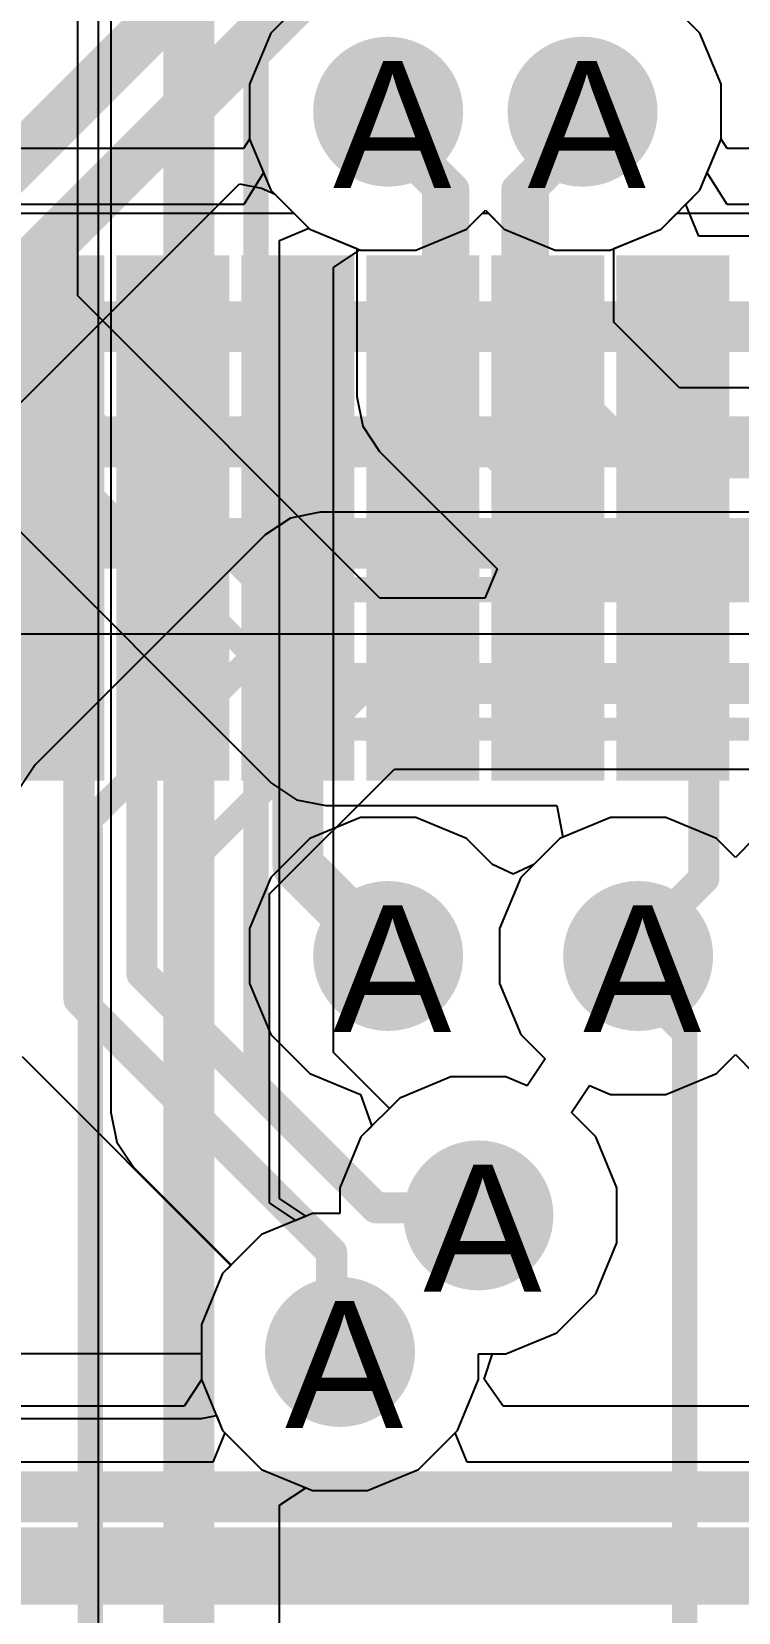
# Model space of a CAD drawing. Header units: inches. Extents: x 0 to 5271, y 0 to 5417.
# Drawn here: x 85.72 to 88.55, y 75.05 to 81.37 of the extents above; entities that cross this region are included whole.
import ezdxf

# ---------------------------------------------------------------- set-up
doc = ezdxf.new("R2010")
doc.units = ezdxf.units.IN
for name, color, linetype in [('Bottom Layer', 5, 'Continuous'), ('Drill Drawing', 1, 'Continuous'), ('L2_GND1', 16, 'Continuous'), ('L3_SIG1', 76, 'Continuous'), ('L4_PWR', 90, 'Continuous'), ('L5_GND2', 156, 'Continuous'), ('L6_SIG2', 130, 'Continuous'), ('L7_GND3', 216, 'Continuous'), ('Top Layer', 1, 'Continuous'), ('Top Paste', 8, 'Continuous'), ('Top Solder', 216, 'Continuous'), ('Via Holes', 16, 'Continuous')]:
    doc.layers.add(name, color=color, linetype=linetype)
doc.styles.add('Arial', font='', dxfattribs={"height": 0.2})
doc.styles.get('Arial').set_extended_font_data('Arial')

# ---------------------------------------------------------------- blocks, each defined once
blk = doc.blocks.new('AS0B826_S78B_7H_23')
at = {"layer": 'Top Layer'}
for points in [[(11.575, 26.381), (11.925, 26.381), (11.925, 24.381), (11.575, 24.381)], [(12.0751, 26.381), (12.4251, 26.381), (12.4251, 24.381), (12.0751, 24.381)], [(12.575, 26.381), (12.925, 26.381), (12.925, 24.381), (12.575, 24.381)], [(13.0751, 26.381), (13.4251, 26.381), (13.4251, 24.381), (13.0751, 24.381)], [(13.575, 26.381), (13.925, 26.381), (13.925, 24.381), (13.575, 24.381)], [(14.0751, 26.381), (14.4251, 26.381), (14.4251, 24.381), (14.0751, 24.381)]]:
    blk.add_hatch(color=1, dxfattribs=at).paths.add_polyline_path(points)
at = {"layer": 'Top Paste'}
for points in [[(11.575, 26.381), (11.925, 26.381), (11.925, 24.381), (11.575, 24.381)], [(12.0751, 26.381), (12.4251, 26.381), (12.4251, 24.381), (12.0751, 24.381)], [(12.575, 26.381), (12.925, 26.381), (12.925, 24.381), (12.575, 24.381)], [(13.0751, 26.381), (13.4251, 26.381), (13.4251, 24.381), (13.0751, 24.381)], [(13.575, 26.381), (13.925, 26.381), (13.925, 24.381), (13.575, 24.381)], [(14.0751, 26.381), (14.4251, 26.381), (14.4251, 24.381), (14.0751, 24.381)]]:
    blk.add_hatch(color=8, dxfattribs=at).paths.add_polyline_path(points)
at = {"layer": 'Top Solder'}
for points in [[(11.5242, 26.4318), (11.9758, 26.4318), (11.9758, 24.3302), (11.5242, 24.3302)], [(12.0243, 26.4318), (12.4759, 26.4318), (12.4759, 24.3302), (12.0243, 24.3302)], [(12.5242, 26.4318), (12.9758, 26.4318), (12.9758, 24.3302), (12.5242, 24.3302)], [(13.0243, 26.4318), (13.4759, 26.4318), (13.4759, 24.3302), (13.0243, 24.3302)], [(13.5242, 26.4318), (13.9758, 26.4318), (13.9758, 24.3302), (13.5242, 24.3302)], [(14.0243, 26.4318), (14.4759, 26.4318), (14.4759, 24.3302), (14.0243, 24.3302)]]:
    blk.add_hatch(color=216, dxfattribs=at).paths.add_polyline_path(points)

msp = doc.modelspace()

# ---------------------------------------------------------------- hatches: boundary and pattern name
at = {"layer": 'Bottom Layer'}
h = msp.add_hatch(color=5, dxfattribs=at)
edge = h.paths.add_edge_path()
edge.add_arc((87.1455, 81.0514), 0.3, 0, 360)
h = msp.add_hatch(color=5, dxfattribs=at)
edge = h.paths.add_edge_path()
edge.add_arc((87.9233, 81.0514), 0.3, 0, 360)
h = msp.add_hatch(color=5, dxfattribs=at)
edge = h.paths.add_edge_path()
edge.add_arc((87.1455, 77.6732), 0.3, 0, 360)
h = msp.add_hatch(color=5, dxfattribs=at)
edge = h.paths.add_edge_path()
edge.add_arc((88.1456, 77.6732), 0.3, 0, 360)
h = msp.add_hatch(color=5, dxfattribs=at)
edge = h.paths.add_edge_path()
edge.add_arc((87.5065, 76.6353), 0.3, 0, 360)
h = msp.add_hatch(color=5, dxfattribs=at)
edge = h.paths.add_edge_path()
edge.add_arc((86.953, 76.0888), 0.3, 0, 360)
at = {"layer": 'L2_GND1'}
h = msp.add_hatch(color=16, dxfattribs=at)
edge = h.paths.add_edge_path()
edge.add_arc((87.1455, 81.0514), 0.3, 0, 360)
h = msp.add_hatch(color=16, dxfattribs=at)
edge = h.paths.add_edge_path()
edge.add_arc((87.9233, 81.0514), 0.3, 0, 360)
h = msp.add_hatch(color=16, dxfattribs=at)
edge = h.paths.add_edge_path()
edge.add_arc((87.1455, 77.6732), 0.3, 0, 360)
h = msp.add_hatch(color=16, dxfattribs=at)
edge = h.paths.add_edge_path()
edge.add_arc((88.1456, 77.6732), 0.3, 0, 360)
h = msp.add_hatch(color=16, dxfattribs=at)
edge = h.paths.add_edge_path()
edge.add_arc((87.5065, 76.6353), 0.3, 0, 360)
h = msp.add_hatch(color=16, dxfattribs=at)
edge = h.paths.add_edge_path()
edge.add_arc((86.953, 76.0888), 0.3, 0, 360)
at = {"layer": 'L3_SIG1'}
h = msp.add_hatch(color=76, dxfattribs=at)
edge = h.paths.add_edge_path()
edge.add_arc((87.1455, 81.0514), 0.3, 0, 360)
h = msp.add_hatch(color=76, dxfattribs=at)
edge = h.paths.add_edge_path()
edge.add_arc((87.9233, 81.0514), 0.3, 0, 360)
h = msp.add_hatch(color=76, dxfattribs=at)
edge = h.paths.add_edge_path()
edge.add_arc((87.1455, 77.6732), 0.3, 0, 360)
h = msp.add_hatch(color=76, dxfattribs=at)
edge = h.paths.add_edge_path()
edge.add_arc((88.1456, 77.6732), 0.3, 0, 360)
h = msp.add_hatch(color=76, dxfattribs=at)
edge = h.paths.add_edge_path()
edge.add_arc((87.5065, 76.6353), 0.3, 0, 360)
h = msp.add_hatch(color=76, dxfattribs=at)
edge = h.paths.add_edge_path()
edge.add_arc((86.953, 76.0888), 0.3, 0, 360)
at = {"layer": 'L4_PWR'}
h = msp.add_hatch(color=90, dxfattribs=at)
edge = h.paths.add_edge_path()
edge.add_arc((87.1455, 81.0514), 0.3, 0, 360)
h = msp.add_hatch(color=90, dxfattribs=at)
edge = h.paths.add_edge_path()
edge.add_arc((87.9233, 81.0514), 0.3, 0, 360)
h = msp.add_hatch(color=90, dxfattribs=at)
edge = h.paths.add_edge_path()
edge.add_arc((87.1455, 77.6732), 0.3, 0, 360)
h = msp.add_hatch(color=90, dxfattribs=at)
edge = h.paths.add_edge_path()
edge.add_arc((88.1456, 77.6732), 0.3, 0, 360)
h = msp.add_hatch(color=90, dxfattribs=at)
edge = h.paths.add_edge_path()
edge.add_arc((87.5065, 76.6353), 0.3, 0, 360)
h = msp.add_hatch(color=90, dxfattribs=at)
edge = h.paths.add_edge_path()
edge.add_arc((86.953, 76.0888), 0.3, 0, 360)
at = {"layer": 'L5_GND2'}
h = msp.add_hatch(color=156, dxfattribs=at)
edge = h.paths.add_edge_path()
edge.add_arc((87.1455, 81.0514), 0.3, 0, 360)
h = msp.add_hatch(color=156, dxfattribs=at)
edge = h.paths.add_edge_path()
edge.add_arc((87.9233, 81.0514), 0.3, 0, 360)
h = msp.add_hatch(color=156, dxfattribs=at)
edge = h.paths.add_edge_path()
edge.add_arc((87.1455, 77.6732), 0.3, 0, 360)
h = msp.add_hatch(color=156, dxfattribs=at)
edge = h.paths.add_edge_path()
edge.add_arc((88.1456, 77.6732), 0.3, 0, 360)
h = msp.add_hatch(color=156, dxfattribs=at)
edge = h.paths.add_edge_path()
edge.add_arc((87.5065, 76.6353), 0.3, 0, 360)
h = msp.add_hatch(color=156, dxfattribs=at)
edge = h.paths.add_edge_path()
edge.add_arc((86.953, 76.0888), 0.3, 0, 360)
at = {"layer": 'L6_SIG2'}
h = msp.add_hatch(color=130, dxfattribs=at)
edge = h.paths.add_edge_path()
edge.add_arc((87.1455, 81.0514), 0.3, 0, 360)
h = msp.add_hatch(color=130, dxfattribs=at)
edge = h.paths.add_edge_path()
edge.add_arc((87.9233, 81.0514), 0.3, 0, 360)
h = msp.add_hatch(color=130, dxfattribs=at)
edge = h.paths.add_edge_path()
edge.add_arc((87.1455, 77.6732), 0.3, 0, 360)
h = msp.add_hatch(color=130, dxfattribs=at)
edge = h.paths.add_edge_path()
edge.add_arc((88.1456, 77.6732), 0.3, 0, 360)
h = msp.add_hatch(color=130, dxfattribs=at)
edge = h.paths.add_edge_path()
edge.add_arc((87.5065, 76.6353), 0.3, 0, 360)
h = msp.add_hatch(color=130, dxfattribs=at)
edge = h.paths.add_edge_path()
edge.add_arc((86.953, 76.0888), 0.3, 0, 360)
at = {"layer": 'L7_GND3'}
h = msp.add_hatch(color=216, dxfattribs=at)
edge = h.paths.add_edge_path()
edge.add_arc((87.1455, 81.0514), 0.3, 0, 360)
h = msp.add_hatch(color=216, dxfattribs=at)
edge = h.paths.add_edge_path()
edge.add_arc((87.9233, 81.0514), 0.3, 0, 360)
h = msp.add_hatch(color=216, dxfattribs=at)
edge = h.paths.add_edge_path()
edge.add_arc((87.1455, 77.6732), 0.3, 0, 360)
h = msp.add_hatch(color=216, dxfattribs=at)
edge = h.paths.add_edge_path()
edge.add_arc((88.1456, 77.6732), 0.3, 0, 360)
h = msp.add_hatch(color=216, dxfattribs=at)
edge = h.paths.add_edge_path()
edge.add_arc((87.5065, 76.6353), 0.3, 0, 360)
h = msp.add_hatch(color=216, dxfattribs=at)
edge = h.paths.add_edge_path()
edge.add_arc((86.953, 76.0888), 0.3, 0, 360)
at = {"layer": 'Top Layer'}
h = msp.add_hatch(color=1, dxfattribs=at)
edge = h.paths.add_edge_path()
edge.add_arc((87.1455, 81.0514), 0.3, 0, 360)
h = msp.add_hatch(color=1, dxfattribs=at)
edge = h.paths.add_edge_path()
edge.add_arc((87.9233, 81.0514), 0.3, 0, 360)
h = msp.add_hatch(color=1, dxfattribs=at)
edge = h.paths.add_edge_path()
edge.add_arc((87.1455, 77.6732), 0.3, 0, 360)
h = msp.add_hatch(color=1, dxfattribs=at)
edge = h.paths.add_edge_path()
edge.add_arc((88.1456, 77.6732), 0.3, 0, 360)
h = msp.add_hatch(color=1, dxfattribs=at)
edge = h.paths.add_edge_path()
edge.add_arc((87.5065, 76.6353), 0.3, 0, 360)
h = msp.add_hatch(color=1, dxfattribs=at)
edge = h.paths.add_edge_path()
edge.add_arc((86.953, 76.0888), 0.3, 0, 360)
at = {"layer": 'Via Holes'}
h = msp.add_hatch(color=7, dxfattribs=at)
edge = h.paths.add_edge_path()
edge.add_arc((87.1455, 81.0514), 0.15, 0, 360)
h = msp.add_hatch(color=7, dxfattribs=at)
edge = h.paths.add_edge_path()
edge.add_arc((87.9233, 81.0514), 0.15, 0, 360)
h = msp.add_hatch(color=7, dxfattribs=at)
edge = h.paths.add_edge_path()
edge.add_arc((87.1455, 77.6732), 0.15, 0, 360)
h = msp.add_hatch(color=7, dxfattribs=at)
edge = h.paths.add_edge_path()
edge.add_arc((88.1456, 77.6732), 0.15, 0, 360)
h = msp.add_hatch(color=7, dxfattribs=at)
edge = h.paths.add_edge_path()
edge.add_arc((87.5065, 76.6353), 0.15, 0, 360)
h = msp.add_hatch(color=7, dxfattribs=at)
edge = h.paths.add_edge_path()
edge.add_arc((86.953, 76.0888), 0.15, 0, 360)

# ---------------------------------------------------------------- linework, layer by layer
at = {"layer": 'Bottom Layer'}
for p, q in [((88.3929, 81.3652), (88.2828, 81.4754)), ((88.4773, 81.1616), (88.3929, 81.3652)), ((88.4773, 80.9412), (88.4773, 81.1616)), ((88.3929, 80.7376), (88.4773, 80.9412)), ((82.8884, 77.101), (86.5508, 80.7634)), ((86.5508, 80.7634), (86.6388, 80.7459)), ((86.6388, 80.7459), (86.6902, 80.7232)), ((86.6902, 80.7232), (86.8317, 80.5817)), ((88.2371, 80.5817), (88.3929, 80.7376)), ((87.4593, 80.5817), (87.5344, 80.6568)), ((87.5344, 80.6568), (87.6095, 80.5817)), ((86.8317, 80.5817), (87.0353, 80.4974)), ((87.2557, 80.4974), (87.4593, 80.5817)), ((87.6095, 80.5817), (87.8131, 80.4974)), ((88.0335, 80.4974), (88.2371, 80.5817)), ((87.0353, 80.4974), (87.2557, 80.4974)), ((87.8131, 80.4974), (88.0335, 80.4974)), ((88.0354, 78.2272), (87.8318, 78.1429)), ((88.2558, 78.2272), (88.0354, 78.2272)), ((88.4594, 78.1429), (88.2558, 78.2272)), ((87.8318, 78.1429), (87.676, 77.987)), ((88.5345, 78.0678), (88.4594, 78.1429)), ((88.6096, 78.1429), (88.5345, 78.0678)), ((87.676, 77.987), (87.5916, 77.7834)), ((87.5916, 77.7834), (87.5916, 77.563)), ((87.5916, 77.563), (87.676, 77.3594)), ((87.676, 77.3594), (87.7736, 77.2617)), ((87.7736, 77.2617), (87.7017, 77.1541)), ((88.4594, 77.2035), (88.5345, 77.2786)), ((88.5345, 77.2786), (88.6096, 77.2035)), ((87.3963, 77.1893), (87.1927, 77.1049)), ((87.6167, 77.1893), (87.3963, 77.1893)), ((87.7017, 77.1541), (87.6167, 77.1893)), ((88.2558, 77.1192), (88.4594, 77.2035)), ((87.1927, 77.1049), (87.0368, 76.9491)), ((87.8785, 77.0467), (87.9504, 77.1544)), ((87.9504, 77.1544), (88.0354, 77.1192)), ((88.0354, 77.1192), (88.2558, 77.1192)), ((87.9762, 76.9491), (87.8785, 77.0467)), ((87.0368, 76.9491), (86.9525, 76.7455)), ((88.0605, 76.7455), (87.9762, 76.9491)), ((86.9525, 76.7455), (86.9525, 76.6428)), ((88.0605, 76.5251), (88.0605, 76.7455)), ((86.8428, 76.6428), (86.6392, 76.5585)), ((86.9525, 76.6428), (86.8428, 76.6428)), ((86.6392, 76.5585), (86.4834, 76.4026)), ((87.9762, 76.3214), (88.0605, 76.5251)), ((86.4834, 76.4026), (86.399, 76.199)), ((87.8203, 76.1656), (87.9762, 76.3214)), ((86.399, 76.199), (86.399, 75.9786)), ((87.6167, 76.0813), (87.8203, 76.1656)), ((87.5302, 75.9795), (87.5626, 76.0813)), ((87.5626, 76.0813), (87.6167, 76.0813)), ((86.3994, 75.9776), (86.3289, 75.872)), ((86.399, 75.9786), (86.3994, 75.9776)), ((87.6062, 75.872), (87.5302, 75.9795)), ((86.3289, 75.872), (83.7164, 75.872)), ((91.6223, 75.872), (87.6062, 75.872))]:
    msp.add_line(p, q, dxfattribs=at)
for points in [[(81.2344, 76.4267, 0.2032, 0.2032, 0), (91.7931, 86.9854, 0.2032, 0.2032, 0)], [(81.3712, 76.0965, 0.2032, 0.2032, 0), (91.6807, 86.406, 0.2032, 0.2032, 0)], [(61.4511, 75.5094, 0.2032, 0.2032, 0), (98.1547, 75.5094, 0.2032, 0.2032, 0)], [(65.6288, 75.1792, 0.2032, 0.2032, 0), (98.8266, 75.1792, 0.2032, 0.2032, 0)]]:
    msp.add_lwpolyline(points, format="xyseb", dxfattribs=at)
at = {"layer": 'L2_GND1'}
for p, q in [((86.8317, 81.5211), (86.6758, 81.3652)), ((88.3929, 81.3652), (88.3263, 81.4319)), ((86.6758, 81.3652), (86.5915, 81.1616)), ((88.4773, 81.1616), (88.3929, 81.3652)), ((86.5915, 81.1616), (86.5915, 80.9412)), ((88.4773, 80.9412), (88.4773, 81.1616)), ((86.5915, 80.9412), (86.6758, 80.7376)), ((88.3929, 80.7376), (88.4773, 80.9412)), ((86.6758, 80.7376), (86.8317, 80.5817)), ((88.2371, 80.5817), (88.3929, 80.7376)), ((87.4593, 80.5817), (87.5344, 80.6568)), ((87.5344, 80.6568), (87.6095, 80.5817)), ((86.8317, 80.5817), (87.0353, 80.4974)), ((87.2557, 80.4974), (87.4593, 80.5817)), ((87.6095, 80.5817), (87.8131, 80.4974)), ((88.0335, 80.4974), (88.2371, 80.5817)), ((87.0353, 80.4974), (87.2557, 80.4974)), ((87.8131, 80.4974), (88.0335, 80.4974)), ((86.8733, 79.4492), (86.7544, 79.4256)), ((90.2873, 79.4492), (86.8733, 79.4492)), ((86.7544, 79.4256), (86.6536, 79.3582)), ((86.6536, 79.3582), (85.7339, 78.4385)), ((85.7339, 78.4385), (85.6665, 78.3377)), ((86.6708, 77.9217), (87.1704, 78.4213)), ((87.1704, 78.4213), (90.5844, 78.4213)), ((88.0354, 78.2272), (87.8318, 78.1429)), ((88.2558, 78.2272), (88.0354, 78.2272)), ((88.4594, 78.1429), (88.2558, 78.2272)), ((87.8318, 78.1429), (87.676, 77.987)), ((88.5345, 78.0678), (88.4594, 78.1429)), ((88.6096, 78.1429), (88.5345, 78.0678)), ((87.676, 77.987), (87.5916, 77.7834)), ((86.6708, 76.6858), (86.6708, 77.9217)), ((87.5916, 77.7834), (87.5916, 77.563)), ((87.5916, 77.563), (87.676, 77.3594)), ((87.676, 77.3594), (87.7736, 77.2617)), ((87.7736, 77.2617), (87.7017, 77.1541)), ((87.3963, 77.1893), (87.1927, 77.1049)), ((87.6167, 77.1893), (87.3963, 77.1893)), ((87.7017, 77.1541), (87.6167, 77.1893)), ((87.1927, 77.1049), (87.0368, 76.9491)), ((87.0368, 76.9491), (86.9525, 76.7455)), ((86.9525, 76.7455), (86.9525, 76.6428)), ((86.7764, 76.6153), (86.6708, 76.6858)), ((86.8428, 76.6428), (86.7764, 76.6153)), ((86.9525, 76.6428), (86.8428, 76.6428))]:
    msp.add_line(p, q, dxfattribs=at)
for points in [[(85.9536, 78.2187, 0.1016, 0.1016, 0), (86.8733, 79.1384, 0.1016, 0.1016, 0)], [(86.8733, 79.1384, 0.1016, 0.1016, 0), (90.416, 79.1384, 0.1016, 0.1016, 0)], [(86.36, 78.0504, 0.1016, 0.1016, 0), (87.0416, 78.732, 0.1016, 0.1016, 0)], [(87.0416, 78.732, 0.1016, 0.1016, 0), (90.5844, 78.732, 0.1016, 0.1016, 0)], [(85.9536, 76.0888, 0.1016, 0.1016, 0), (85.9536, 78.1812, 0.1016, 0.1016, 0)], [(86.36, 74.3507, 0.1016, 0.1016, 0), (86.36, 78.0504, 0.1016, 0.1016, 0)], [(88.1456, 77.5502, 0.1016, 0.1016, 0), (88.1456, 77.6732, 0.1016, 0.1016, 0)], [(88.1456, 77.5502, 0.1016, 0.1016, 0), (88.3313, 77.3645, 0.1016, 0.1016, 0)], [(88.3313, 72.6125, 0.1016, 0.1016, 0), (88.3313, 77.3645, 0.1016, 0.1016, 0)], [(85.9536, 72.6125, 0.1016, 0.1016, 0), (85.9536, 76.0888, 0.1016, 0.1016, 0)]]:
    msp.add_lwpolyline(points, format="xyseb", dxfattribs=at)
for points in [[(86.8479, 79.1384, 0.0508, 0.0508, 1), (86.8987, 79.1384, 0.0508, 0.0508, 1)], [(86.8479, 79.1384, 0.0508, 0.0508, 1), (86.8987, 79.1384, 0.0508, 0.0508, 1)], [(87.0162, 78.732, 0.0508, 0.0508, 1), (87.067, 78.732, 0.0508, 0.0508, 1)], [(87.0162, 78.732, 0.0508, 0.0508, 1), (87.067, 78.732, 0.0508, 0.0508, 1)], [(85.9282, 78.2187, 0.0508, 0.0508, 1), (85.979, 78.2187, 0.0508, 0.0508, 1)], [(85.9282, 78.1812, 0.0508, 0.0508, 1), (85.979, 78.1812, 0.0508, 0.0508, 1)], [(86.3346, 78.0504, 0.0508, 0.0508, 1), (86.3854, 78.0504, 0.0508, 0.0508, 1)], [(86.3346, 78.0504, 0.0508, 0.0508, 1), (86.3854, 78.0504, 0.0508, 0.0508, 1)], [(88.1202, 77.6732, 0.0508, 0.0508, 1), (88.171, 77.6732, 0.0508, 0.0508, 1)], [(88.1202, 77.5502, 0.0508, 0.0508, 1), (88.171, 77.5502, 0.0508, 0.0508, 1)], [(88.1202, 77.5502, 0.0508, 0.0508, 1), (88.171, 77.5502, 0.0508, 0.0508, 1)], [(88.3059, 77.3645, 0.0508, 0.0508, 1), (88.3567, 77.3645, 0.0508, 0.0508, 1)], [(88.3059, 77.3645, 0.0508, 0.0508, 1), (88.3567, 77.3645, 0.0508, 0.0508, 1)], [(85.9282, 76.0888, 0.0508, 0.0508, 1), (85.979, 76.0888, 0.0508, 0.0508, 1)], [(85.9282, 76.0888, 0.0508, 0.0508, 1), (85.979, 76.0888, 0.0508, 0.0508, 1)]]:
    msp.add_lwpolyline(points, format="xyseb", close=True, dxfattribs=at)
at = {"layer": 'L3_SIG1'}
for p, q in [((85.9856, 86.5509), (85.9856, 73.2396)), ((88.3929, 81.3652), (88.3263, 81.4319)), ((88.4773, 81.1616), (88.3929, 81.3652)), ((88.4773, 80.9412), (88.4773, 81.1616)), ((88.3929, 80.7376), (88.4773, 80.9412)), ((88.2371, 80.5817), (88.3929, 80.7376)), ((87.4593, 80.5817), (87.5344, 80.6568)), ((87.5344, 80.6568), (87.6095, 80.5817)), ((86.7108, 80.5367), (86.8281, 80.5853)), ((86.8281, 80.5853), (86.8317, 80.5817)), ((86.8317, 80.5817), (87.0353, 80.4974)), ((87.2557, 80.4974), (87.4593, 80.5817)), ((87.6095, 80.5817), (87.8131, 80.4974)), ((88.0335, 80.4974), (88.2371, 80.5817)), ((86.7108, 76.7024), (86.7108, 80.5367)), ((87.0353, 80.4974), (87.2557, 80.4974)), ((87.8131, 80.4974), (88.0335, 80.4974)), ((88.0354, 78.2272), (87.8318, 78.1429)), ((88.2558, 78.2272), (88.0354, 78.2272)), ((88.4594, 78.1429), (88.2558, 78.2272)), ((87.8318, 78.1429), (87.676, 77.987)), ((88.5345, 78.0678), (88.4594, 78.1429)), ((88.6096, 78.1429), (88.5345, 78.0678)), ((87.676, 77.987), (87.5916, 77.7834)), ((87.5916, 77.7834), (87.5916, 77.563)), ((87.5916, 77.563), (87.676, 77.3594)), ((87.676, 77.3594), (87.7736, 77.2617)), ((87.7736, 77.2617), (87.7017, 77.1541)), ((88.4594, 77.2035), (88.5345, 77.2786)), ((88.5345, 77.2786), (88.6096, 77.2035)), ((87.3963, 77.1893), (87.1927, 77.1049)), ((87.6167, 77.1893), (87.3963, 77.1893)), ((87.7017, 77.1541), (87.6167, 77.1893)), ((88.2558, 77.1192), (88.4594, 77.2035)), ((87.1927, 77.1049), (87.0368, 76.9491)), ((87.8785, 77.0467), (87.9504, 77.1544)), ((87.9504, 77.1544), (88.0354, 77.1192)), ((88.0354, 77.1192), (88.2558, 77.1192)), ((87.9762, 76.9491), (87.8785, 77.0467)), ((87.0368, 76.9491), (86.9525, 76.7455)), ((88.0605, 76.7455), (87.9762, 76.9491)), ((86.9525, 76.7455), (86.9525, 76.6428)), ((88.0605, 76.5251), (88.0605, 76.7455)), ((86.8164, 76.6318), (86.7108, 76.7024)), ((86.8428, 76.6428), (86.8164, 76.6318)), ((86.9525, 76.6428), (86.8428, 76.6428)), ((87.9762, 76.3214), (88.0605, 76.5251)), ((87.8203, 76.1656), (87.9762, 76.3214)), ((87.6167, 76.0813), (87.8203, 76.1656)), ((87.507, 75.9786), (87.507, 76.0813)), ((87.507, 76.0813), (87.6167, 76.0813)), ((87.4227, 75.775), (87.507, 75.9786)), ((87.2668, 75.6191), (87.4227, 75.775)), ((87.0632, 75.5348), (87.2668, 75.6191)), ((86.7108, 75.4752), (86.8164, 75.5457)), ((86.8164, 75.5457), (86.8428, 75.5348)), ((86.8428, 75.5348), (87.0632, 75.5348)), ((86.7108, 73.0894), (86.7108, 75.4752))]:
    msp.add_line(p, q, dxfattribs=at)
msp.add_lwpolyline([(86.3482, 73.0894, 0.2032, 0.2032, 0), (86.3482, 91.5806, 0.2032, 0.2032, 0)], format="xyseb", dxfattribs=at)
at = {"layer": 'L4_PWR'}
for p, q in [((86.8317, 81.5211), (86.6758, 81.3652)), ((88.3929, 81.3652), (88.3263, 81.4319)), ((86.6758, 81.3652), (86.5915, 81.1616)), ((88.4773, 81.1616), (88.3929, 81.3652)), ((86.5915, 81.1616), (86.5915, 80.9412)), ((88.4773, 80.9412), (88.4773, 81.1616)), ((86.5666, 80.904), (85.0023, 80.904)), ((86.5915, 80.9412), (86.5666, 80.904)), ((88.5022, 80.904), (88.4773, 80.9412)), ((88.7335, 80.904), (88.5022, 80.904)), ((84.8005, 80.645), (86.7684, 80.645)), ((86.7684, 80.645), (86.8317, 80.5817)), ((87.4593, 80.5817), (87.5226, 80.645)), ((87.5226, 80.645), (87.5462, 80.645)), ((87.5462, 80.645), (87.6095, 80.5817)), ((88.2371, 80.5817), (88.3004, 80.645)), ((88.3004, 80.645), (88.7592, 80.645)), ((86.8317, 80.5817), (87.0353, 80.4974)), ((87.2557, 80.4974), (87.4593, 80.5817)), ((87.6095, 80.5817), (87.8131, 80.4974)), ((88.0335, 80.4974), (88.2371, 80.5817)), ((87.0353, 80.4974), (87.2557, 80.4974)), ((87.8131, 80.4974), (88.0335, 80.4974)), ((87.0353, 78.2272), (86.8317, 78.1429)), ((87.2557, 78.2272), (87.0353, 78.2272)), ((87.4593, 78.1429), (87.2557, 78.2272)), ((88.0354, 78.2272), (87.8318, 78.1429)), ((88.2558, 78.2272), (88.0354, 78.2272)), ((88.4594, 78.1429), (88.2558, 78.2272)), ((86.8317, 78.1429), (86.6758, 77.987)), ((87.5626, 78.0396), (87.4593, 78.1429)), ((87.8318, 78.1429), (87.7285, 78.0396)), ((88.5345, 78.0678), (88.4594, 78.1429)), ((88.6096, 78.1429), (88.5345, 78.0678)), ((87.6456, 78.0011), (87.5626, 78.0396)), ((87.7285, 78.0396), (87.6456, 78.0011)), ((86.6758, 77.987), (86.5915, 77.7834)), ((86.5915, 77.7834), (86.5915, 77.563)), ((86.5915, 77.563), (86.6758, 77.3594)), ((86.6758, 77.3594), (86.8317, 77.2035)), ((88.4594, 77.2035), (88.5345, 77.2786)), ((88.5345, 77.2786), (88.6096, 77.2035)), ((86.8317, 77.2035), (87.0353, 77.1192)), ((88.2558, 77.1192), (88.4594, 77.2035)), ((87.0353, 77.1192), (87.08, 76.9922)), ((87.8785, 77.0467), (87.9504, 77.1544)), ((87.9504, 77.1544), (88.0354, 77.1192)), ((88.0354, 77.1192), (88.2558, 77.1192)), ((87.9762, 76.9491), (87.8785, 77.0467)), ((87.08, 76.9922), (87.0368, 76.9491)), ((87.0368, 76.9491), (86.9525, 76.7455)), ((88.0605, 76.7455), (87.9762, 76.9491)), ((86.9525, 76.7455), (86.9525, 76.6428)), ((88.0605, 76.5251), (88.0605, 76.7455)), ((86.8428, 76.6428), (86.6392, 76.5585)), ((86.9525, 76.6428), (86.8428, 76.6428)), ((86.6392, 76.5585), (86.4834, 76.4026)), ((87.9762, 76.3214), (88.0605, 76.5251)), ((86.4834, 76.4026), (86.399, 76.199)), ((87.8203, 76.1656), (87.9762, 76.3214)), ((86.399, 76.199), (86.399, 76.0818)), ((87.6167, 76.0813), (87.8203, 76.1656)), ((86.399, 76.0818), (85.294, 76.0818)), ((87.507, 75.9786), (87.507, 76.0813)), ((87.507, 76.0813), (87.6167, 76.0813)), ((87.4227, 75.775), (87.507, 75.9786)), ((85.294, 75.8228), (86.399, 75.8228)), ((86.399, 75.8228), (86.4586, 75.8347)), ((86.4586, 75.8347), (86.4834, 75.775)), ((86.4834, 75.775), (86.6392, 75.6191)), ((87.2668, 75.6191), (87.4227, 75.775)), ((86.6392, 75.6191), (86.8428, 75.5348)), ((87.0632, 75.5348), (87.2668, 75.6191)), ((86.8428, 75.5348), (87.0632, 75.5348))]:
    msp.add_line(p, q, dxfattribs=at)
at = {"layer": 'L5_GND2'}
for p, q in [((86.0363, 82.0357), (86.0363, 77.0474)), ((88.3929, 81.3652), (88.3263, 81.4319)), ((88.4773, 81.1616), (88.3929, 81.3652)), ((88.4773, 80.9412), (88.4773, 81.1616)), ((88.3929, 80.7376), (88.4773, 80.9412)), ((88.2371, 80.5817), (88.3929, 80.7376)), ((87.4593, 80.5817), (87.5344, 80.6568)), ((87.5344, 80.6568), (87.6095, 80.5817)), ((87.2557, 80.4974), (87.4593, 80.5817)), ((87.6095, 80.5817), (87.8131, 80.4974)), ((88.0335, 80.4974), (88.2371, 80.5817)), ((86.9271, 80.4279), (87.0327, 80.4985)), ((87.0327, 80.4985), (87.0353, 80.4974)), ((87.0353, 80.4974), (87.2557, 80.4974)), ((87.8131, 80.4974), (88.0335, 80.4974)), ((86.9271, 77.2876), (86.9271, 80.4279)), ((88.0354, 78.2272), (87.8318, 78.1429)), ((88.2558, 78.2272), (88.0354, 78.2272)), ((88.4594, 78.1429), (88.2558, 78.2272)), ((87.8318, 78.1429), (87.676, 77.987)), ((88.5345, 78.0678), (88.4594, 78.1429)), ((88.6096, 78.1429), (88.5345, 78.0678)), ((87.676, 77.987), (87.5916, 77.7834)), ((87.5916, 77.7834), (87.5916, 77.563)), ((87.5916, 77.563), (87.676, 77.3594)), ((87.676, 77.3594), (87.7736, 77.2617)), ((87.1512, 77.0635), (86.9271, 77.2876)), ((87.7736, 77.2617), (87.7017, 77.1541)), ((88.4594, 77.2035), (88.5345, 77.2786)), ((88.5345, 77.2786), (88.6096, 77.2035)), ((87.3963, 77.1893), (87.1927, 77.1049)), ((87.6167, 77.1893), (87.3963, 77.1893)), ((87.7017, 77.1541), (87.6167, 77.1893)), ((88.2558, 77.1192), (88.4594, 77.2035)), ((87.1927, 77.1049), (87.1512, 77.0635)), ((87.8785, 77.0467), (87.9504, 77.1544)), ((87.9504, 77.1544), (88.0354, 77.1192)), ((88.0354, 77.1192), (88.2558, 77.1192)), ((86.0363, 77.0474), (86.0599, 76.9285)), ((87.9762, 76.9491), (87.8785, 77.0467)), ((86.0599, 76.9285), (86.1273, 76.8276)), ((88.0605, 76.7455), (87.9762, 76.9491)), ((86.1273, 76.8276), (86.5178, 76.4371)), ((88.0605, 76.5251), (88.0605, 76.7455)), ((87.9762, 76.3214), (88.0605, 76.5251)), ((86.5178, 76.4371), (86.4834, 76.4026)), ((86.4834, 76.4026), (86.399, 76.199)), ((87.8203, 76.1656), (87.9762, 76.3214)), ((86.399, 76.199), (86.399, 75.9786)), ((87.6167, 76.0813), (87.8203, 76.1656)), ((87.507, 75.9786), (87.507, 76.0813)), ((87.507, 76.0813), (87.6167, 76.0813)), ((86.399, 75.9786), (86.4834, 75.775)), ((87.4227, 75.775), (87.507, 75.9786)), ((86.4834, 75.775), (86.6392, 75.6191)), ((87.2668, 75.6191), (87.4227, 75.775)), ((86.6392, 75.6191), (86.8428, 75.5348)), ((87.0632, 75.5348), (87.2668, 75.6191)), ((86.8428, 75.5348), (87.0632, 75.5348))]:
    msp.add_line(p, q, dxfattribs=at)
for points in [[(86.347, 77.0474, 0.1016, 0.1016, 0), (86.347, 82.0357, 0.1016, 0.1016, 0)], [(86.6163, 77.1589, 0.1016, 0.1016, 0), (86.6163, 82.0357, 0.1016, 0.1016, 0)], [(86.6163, 77.1589, 0.1016, 0.1016, 0), (87.1101, 76.6651, 0.1016, 0.1016, 0)], [(86.347, 77.0474, 0.1016, 0.1016, 0), (86.9197, 76.4747, 0.1016, 0.1016, 0)], [(87.1101, 76.6651, 0.1016, 0.1016, 0), (87.4767, 76.6651, 0.1016, 0.1016, 0)], [(87.4767, 76.6651, 0.1016, 0.1016, 0), (87.5065, 76.6353, 0.1016, 0.1016, 0)], [(86.9197, 76.1221, 0.1016, 0.1016, 0), (86.9197, 76.4747, 0.1016, 0.1016, 0)], [(86.9197, 76.1221, 0.1016, 0.1016, 0), (86.953, 76.0888, 0.1016, 0.1016, 0)]]:
    msp.add_lwpolyline(points, format="xyseb", dxfattribs=at)
for points in [[(86.5909, 77.1589, 0.0508, 0.0508, 1), (86.6417, 77.1589, 0.0508, 0.0508, 1)], [(86.5909, 77.1589, 0.0508, 0.0508, 1), (86.6417, 77.1589, 0.0508, 0.0508, 1)], [(86.3216, 77.0474, 0.0508, 0.0508, 1), (86.3724, 77.0474, 0.0508, 0.0508, 1)], [(86.3216, 77.0474, 0.0508, 0.0508, 1), (86.3724, 77.0474, 0.0508, 0.0508, 1)], [(87.0847, 76.6651, 0.0508, 0.0508, 1), (87.1355, 76.6651, 0.0508, 0.0508, 1)], [(87.0847, 76.6651, 0.0508, 0.0508, 1), (87.1355, 76.6651, 0.0508, 0.0508, 1)], [(87.4513, 76.6651, 0.0508, 0.0508, 1), (87.5021, 76.6651, 0.0508, 0.0508, 1)], [(87.4513, 76.6651, 0.0508, 0.0508, 1), (87.5021, 76.6651, 0.0508, 0.0508, 1)], [(87.4811, 76.6353, 0.0508, 0.0508, 1), (87.5319, 76.6353, 0.0508, 0.0508, 1)], [(86.8943, 76.4747, 0.0508, 0.0508, 1), (86.9451, 76.4747, 0.0508, 0.0508, 1)], [(86.8943, 76.4747, 0.0508, 0.0508, 1), (86.9451, 76.4747, 0.0508, 0.0508, 1)], [(86.8943, 76.1221, 0.0508, 0.0508, 1), (86.9451, 76.1221, 0.0508, 0.0508, 1)], [(86.8943, 76.1221, 0.0508, 0.0508, 1), (86.9451, 76.1221, 0.0508, 0.0508, 1)], [(86.9276, 76.0888, 0.0508, 0.0508, 1), (86.9784, 76.0888, 0.0508, 0.0508, 1)]]:
    msp.add_lwpolyline(points, format="xyseb", close=True, dxfattribs=at)
at = {"layer": 'L6_SIG2'}
for p, q in [((88.3929, 81.3652), (88.2828, 81.4754)), ((88.4773, 81.1616), (88.3929, 81.3652)), ((88.4773, 80.9412), (88.4773, 81.1616)), ((88.3929, 80.7376), (88.4773, 80.9412)), ((88.3358, 80.6805), (88.3929, 80.7376)), ((88.3884, 80.5535), (88.3358, 80.6805)), ((90.1805, 80.5535), (88.3884, 80.5535)), ((77.1884, 78.9616), (112.1802, 78.9616)), ((88.0354, 78.2272), (87.8318, 78.1429)), ((88.2558, 78.2272), (88.0354, 78.2272)), ((88.4594, 78.1429), (88.2558, 78.2272)), ((87.8318, 78.1429), (87.676, 77.987)), ((88.5345, 78.0678), (88.4594, 78.1429)), ((88.6096, 78.1429), (88.5345, 78.0678)), ((87.676, 77.987), (87.5916, 77.7834)), ((87.5916, 77.7834), (87.5916, 77.563)), ((87.5916, 77.563), (87.676, 77.3594)), ((87.676, 77.3594), (87.7736, 77.2617)), ((87.7736, 77.2617), (87.7017, 77.1541)), ((88.4594, 77.2035), (88.5345, 77.2786)), ((88.5345, 77.2786), (88.6096, 77.2035)), ((87.3963, 77.1893), (87.1927, 77.1049)), ((87.6167, 77.1893), (87.3963, 77.1893)), ((87.7017, 77.1541), (87.6167, 77.1893)), ((88.2558, 77.1192), (88.4594, 77.2035)), ((87.1927, 77.1049), (87.0368, 76.9491)), ((87.8785, 77.0467), (87.9504, 77.1544)), ((87.9504, 77.1544), (88.0354, 77.1192)), ((88.0354, 77.1192), (88.2558, 77.1192)), ((87.9762, 76.9491), (87.8785, 77.0467)), ((87.0368, 76.9491), (86.9525, 76.7455)), ((88.0605, 76.7455), (87.9762, 76.9491)), ((86.9525, 76.7455), (86.9525, 76.6428)), ((88.0605, 76.5251), (88.0605, 76.7455)), ((86.8428, 76.6428), (86.6392, 76.5585)), ((86.9525, 76.6428), (86.8428, 76.6428)), ((86.6392, 76.5585), (86.4834, 76.4026)), ((87.9762, 76.3214), (88.0605, 76.5251)), ((86.4834, 76.4026), (86.399, 76.199)), ((87.8203, 76.1656), (87.9762, 76.3214)), ((86.399, 76.199), (86.399, 75.9786)), ((87.6167, 76.0813), (87.8203, 76.1656)), ((87.507, 75.9786), (87.507, 76.0813)), ((87.507, 76.0813), (87.6167, 76.0813)), ((86.399, 75.9786), (86.4834, 75.775)), ((87.4227, 75.775), (87.507, 75.9786)), ((86.4834, 75.775), (86.4928, 75.7655)), ((87.4132, 75.7655), (87.4227, 75.775)), ((86.4928, 75.7655), (86.4442, 75.6482)), ((87.4618, 75.6482), (87.4132, 75.7655)), ((86.4442, 75.6482), (82.8548, 75.6482)), ((91.7377, 75.6482), (87.4618, 75.6482))]:
    msp.add_line(p, q, dxfattribs=at)
for points in [[(76.242, 80.1909, 0.2032, 0.2032, 0), (110.0613, 80.1909, 0.2032, 0.2032, 0)], [(76.581, 79.7306, 0.2032, 0.2032, 0), (111.0075, 79.7306, 0.2032, 0.2032, 0)], [(77.0382, 79.3242, 0.2032, 0.2032, 0), (112.395, 79.3242, 0.2032, 0.2032, 0)], [(82.8548, 75.2856, 0.2032, 0.2032, 0), (94.0054, 75.2856, 0.2032, 0.2032, 0)]]:
    msp.add_lwpolyline(points, format="xyseb", dxfattribs=at)
at = {"layer": 'L7_GND3'}
for p, q in [((85.9037, 80.3144), (85.9037, 87.0562)), ((86.8317, 81.5211), (86.6758, 81.3652)), ((88.3929, 81.3652), (88.3263, 81.4319)), ((86.6758, 81.3652), (86.5915, 81.1616)), ((88.4773, 81.1616), (88.3929, 81.3652)), ((86.5915, 81.1616), (86.5915, 80.9412)), ((88.4773, 80.9412), (88.4773, 81.1616)), ((86.5915, 80.9412), (86.6758, 80.7376)), ((88.3929, 80.7376), (88.4773, 80.9412)), ((86.6758, 80.7376), (86.8317, 80.5817)), ((88.2371, 80.5817), (88.3929, 80.7376)), ((86.8317, 80.5817), (87.0204, 80.5036)), ((88.0484, 80.5036), (88.2371, 80.5817)), ((87.0204, 80.5036), (87.0204, 79.9119)), ((88.0484, 80.2089), (88.0484, 80.5036)), ((87.1128, 79.1053), (85.9037, 80.3144)), ((88.3109, 79.9464), (88.0484, 80.2089)), ((87.0204, 79.9119), (87.0441, 79.7929)), ((88.6758, 79.9464), (88.3109, 79.9464)), ((85.1633, 79.8811), (86.6795, 78.3649)), ((87.0441, 79.7929), (87.1114, 79.6921)), ((87.1114, 79.6921), (87.581, 79.2226)), ((87.581, 79.2226), (87.5324, 79.1053)), ((87.5324, 79.1053), (87.1128, 79.1053)), ((86.6795, 78.3649), (86.6795, 78.3649)), ((86.6795, 78.3649), (86.7787, 78.2986)), ((86.7787, 78.2986), (86.8957, 78.2753)), ((86.8957, 78.2753), (87.8198, 78.2753)), ((87.8198, 78.2753), (87.845, 78.1483)), ((87.8318, 78.1429), (87.676, 77.987)), ((87.845, 78.1483), (87.8318, 78.1429)), ((87.676, 77.987), (87.5916, 77.7834)), ((87.5916, 77.7834), (87.5916, 77.563)), ((87.5916, 77.563), (87.676, 77.3594)), ((87.676, 77.3594), (87.7736, 77.2617)), ((87.7736, 77.2617), (87.7017, 77.1541)), ((88.4594, 77.2035), (88.5345, 77.2786)), ((88.5345, 77.2786), (88.6096, 77.2035)), ((87.3963, 77.1893), (87.1927, 77.1049)), ((87.6167, 77.1893), (87.3963, 77.1893)), ((87.7017, 77.1541), (87.6167, 77.1893)), ((88.2558, 77.1192), (88.4594, 77.2035)), ((87.1927, 77.1049), (87.0368, 76.9491)), ((87.8785, 77.0467), (87.9504, 77.1544)), ((87.9504, 77.1544), (88.0354, 77.1192)), ((88.0354, 77.1192), (88.2558, 77.1192)), ((87.9762, 76.9491), (87.8785, 77.0467)), ((87.0368, 76.9491), (86.9525, 76.7455)), ((88.0605, 76.7455), (87.9762, 76.9491)), ((86.9525, 76.7455), (86.9525, 76.6428)), ((88.0605, 76.5251), (88.0605, 76.7455)), ((86.8428, 76.6428), (86.6392, 76.5585)), ((86.9525, 76.6428), (86.8428, 76.6428)), ((86.6392, 76.5585), (86.4834, 76.4026)), ((87.9762, 76.3214), (88.0605, 76.5251)), ((86.4834, 76.4026), (86.399, 76.199)), ((87.8203, 76.1656), (87.9762, 76.3214)), ((86.399, 76.199), (86.399, 75.9786)), ((87.6167, 76.0813), (87.8203, 76.1656)), ((87.507, 75.9786), (87.507, 76.0813)), ((87.507, 76.0813), (87.6167, 76.0813)), ((86.399, 75.9786), (86.4834, 75.775)), ((87.4227, 75.775), (87.507, 75.9786)), ((86.4834, 75.775), (86.6392, 75.6191)), ((87.2668, 75.6191), (87.4227, 75.775)), ((86.6392, 75.6191), (86.8428, 75.5348)), ((87.0632, 75.5348), (87.2668, 75.6191)), ((86.8428, 75.5348), (87.0632, 75.5348))]:
    msp.add_line(p, q, dxfattribs=at)
for points in [[(87.1455, 80.9284, 0.1016, 0.1016, 0), (87.1455, 81.0514, 0.1016, 0.1016, 0)], [(87.9233, 80.9284, 0.1016, 0.1016, 0), (87.9233, 81.0514, 0.1016, 0.1016, 0)], [(87.1455, 80.9284, 0.1016, 0.1016, 0), (87.3312, 80.7427, 0.1016, 0.1016, 0)], [(87.7376, 80.7427, 0.1016, 0.1016, 0), (87.9233, 80.9284, 0.1016, 0.1016, 0)], [(87.3312, 79.9119, 0.1016, 0.1016, 0), (87.3312, 80.7427, 0.1016, 0.1016, 0)], [(87.7376, 80.0802, 0.1016, 0.1016, 0), (87.7376, 80.7427, 0.1016, 0.1016, 0)], [(85.598, 80.1878, 0.0916, 0.0916, 0), (86.9862, 78.7996, 0.0916, 0.0916, 0)], [(85.3794, 80.0973, 0.0916, 0.0916, 0), (86.8957, 78.581, 0.0916, 0.0916, 0)], [(87.7376, 80.0802, 0.1016, 0.1016, 0), (88.1822, 79.6356, 0.1016, 0.1016, 0)], [(87.3312, 79.9119, 0.1016, 0.1016, 0), (88.0139, 79.2292, 0.1016, 0.1016, 0)], [(88.1822, 79.6356, 0.1016, 0.1016, 0), (88.3645, 79.6356, 0.1016, 0.1016, 0)], [(88.3645, 79.6356, 0.1016, 0.1016, 0), (88.795, 79.6356, 0.1016, 0.1016, 0)], [(88.0139, 79.2292, 0.1016, 0.1016, 0), (120.0587, 79.2292, 0.1016, 0.1016, 0)], [(86.9862, 78.7996, 0.0916, 0.0916, 0), (112.3011, 78.7996, 0.0916, 0.0916, 0)], [(86.8957, 78.581, 0.0916, 0.0916, 0), (112.2106, 78.581, 0.0916, 0.0916, 0)]]:
    msp.add_lwpolyline(points, format="xyseb", dxfattribs=at)
for points in [[(87.1201, 81.0514, 0.0508, 0.0508, 1), (87.1709, 81.0514, 0.0508, 0.0508, 1)], [(87.8979, 81.0514, 0.0508, 0.0508, 1), (87.9487, 81.0514, 0.0508, 0.0508, 1)], [(87.1201, 80.9284, 0.0508, 0.0508, 1), (87.1709, 80.9284, 0.0508, 0.0508, 1)], [(87.1201, 80.9284, 0.0508, 0.0508, 1), (87.1709, 80.9284, 0.0508, 0.0508, 1)], [(87.8979, 80.9284, 0.0508, 0.0508, 1), (87.9487, 80.9284, 0.0508, 0.0508, 1)], [(87.8979, 80.9284, 0.0508, 0.0508, 1), (87.9487, 80.9284, 0.0508, 0.0508, 1)], [(87.3058, 80.7427, 0.0508, 0.0508, 1), (87.3566, 80.7427, 0.0508, 0.0508, 1)], [(87.3058, 80.7427, 0.0508, 0.0508, 1), (87.3566, 80.7427, 0.0508, 0.0508, 1)], [(87.7122, 80.7427, 0.0508, 0.0508, 1), (87.763, 80.7427, 0.0508, 0.0508, 1)], [(87.7122, 80.7427, 0.0508, 0.0508, 1), (87.763, 80.7427, 0.0508, 0.0508, 1)], [(87.7122, 80.0802, 0.0508, 0.0508, 1), (87.763, 80.0802, 0.0508, 0.0508, 1)], [(87.7122, 80.0802, 0.0508, 0.0508, 1), (87.763, 80.0802, 0.0508, 0.0508, 1)], [(87.3058, 79.9119, 0.0508, 0.0508, 1), (87.3566, 79.9119, 0.0508, 0.0508, 1)], [(87.3058, 79.9119, 0.0508, 0.0508, 1), (87.3566, 79.9119, 0.0508, 0.0508, 1)], [(88.1568, 79.6356, 0.0508, 0.0508, 1), (88.2076, 79.6356, 0.0508, 0.0508, 1)], [(88.1568, 79.6356, 0.0508, 0.0508, 1), (88.2076, 79.6356, 0.0508, 0.0508, 1)], [(88.3391, 79.6356, 0.0508, 0.0508, 1), (88.3899, 79.6356, 0.0508, 0.0508, 1)], [(88.3391, 79.6356, 0.0508, 0.0508, 1), (88.3899, 79.6356, 0.0508, 0.0508, 1)], [(87.9885, 79.2292, 0.0508, 0.0508, 1), (88.0393, 79.2292, 0.0508, 0.0508, 1)], [(87.9885, 79.2292, 0.0508, 0.0508, 1), (88.0393, 79.2292, 0.0508, 0.0508, 1)], [(86.9633, 78.7996, 0.0458, 0.0458, 1), (87.0091, 78.7996, 0.0458, 0.0458, 1)], [(86.9633, 78.7996, 0.0458, 0.0458, 1), (87.0091, 78.7996, 0.0458, 0.0458, 1)], [(86.8728, 78.581, 0.0458, 0.0458, 1), (86.9186, 78.581, 0.0458, 0.0458, 1)], [(86.8728, 78.581, 0.0458, 0.0458, 1), (86.9186, 78.581, 0.0458, 0.0458, 1)]]:
    msp.add_lwpolyline(points, format="xyseb", close=True, dxfattribs=at)
at = {"layer": 'Top Layer'}
for p, q in [((86.8317, 81.5211), (86.6758, 81.3652)), ((88.3929, 81.3652), (88.3263, 81.4319)), ((86.6758, 81.3652), (86.5915, 81.1616)), ((88.4773, 81.1616), (88.3929, 81.3652)), ((86.5915, 81.1616), (86.5915, 80.9412)), ((88.4773, 80.9412), (88.4773, 81.1616)), ((86.5915, 80.9412), (86.6471, 80.807)), ((88.4217, 80.807), (88.4773, 80.9412)), ((86.6471, 80.807), (86.5675, 80.68)), ((88.5013, 80.68), (88.4217, 80.807)), ((86.5675, 80.68), (85.0014, 80.68)), ((89.2136, 80.68), (88.5013, 80.68)), ((85.6809, 77.2705), (86.5161, 76.4353)), ((88.4594, 77.2035), (88.5345, 77.2786)), ((88.5345, 77.2786), (88.6096, 77.2035)), ((88.2558, 77.1192), (88.4594, 77.2035)), ((87.8785, 77.0467), (87.9504, 77.1544)), ((87.9504, 77.1544), (88.0354, 77.1192)), ((88.0354, 77.1192), (88.2558, 77.1192)), ((87.9762, 76.9491), (87.8785, 77.0467)), ((88.0605, 76.7455), (87.9762, 76.9491)), ((88.0605, 76.5251), (88.0605, 76.7455)), ((87.9762, 76.3214), (88.0605, 76.5251)), ((86.5161, 76.4353), (86.4834, 76.4026)), ((86.4834, 76.4026), (86.399, 76.199)), ((87.8203, 76.1656), (87.9762, 76.3214)), ((86.399, 76.199), (86.399, 75.9786)), ((87.6167, 76.0813), (87.8203, 76.1656)), ((87.507, 75.9786), (87.507, 76.0813)), ((87.507, 76.0813), (87.6167, 76.0813)), ((86.399, 75.9786), (86.4834, 75.775)), ((87.4227, 75.775), (87.507, 75.9786)), ((86.4834, 75.775), (86.6392, 75.6191)), ((87.2668, 75.6191), (87.4227, 75.775)), ((86.6392, 75.6191), (86.8428, 75.5348)), ((87.0632, 75.5348), (87.2668, 75.6191)), ((86.8428, 75.5348), (87.0632, 75.5348))]:
    msp.add_line(p, q, dxfattribs=at)
for points in [[(87.1455, 81.0041, 0.1242, 0.1242, 0), (87.1455, 81.0514, 0.1242, 0.1242, 0)], [(87.9233, 81.0041, 0.1242, 0.1242, 0), (87.9233, 81.0514, 0.1242, 0.1242, 0)], [(87.1455, 81.0041, 0.1242, 0.1242, 0), (87.4088, 80.7407, 0.1242, 0.1242, 0)], [(87.66, 80.7407, 0.1242, 0.1242, 0), (87.9233, 81.0041, 0.1242, 0.1242, 0)], [(87.4088, 80.4366, 0.1242, 0.1242, 0), (87.4088, 80.7407, 0.1242, 0.1242, 0)], [(87.66, 80.4366, 0.1242, 0.1242, 0), (87.66, 80.7407, 0.1242, 0.1242, 0)], [(87.3974, 80.4252, 0.1242, 0.1242, 0), (87.4088, 80.4366, 0.1242, 0.1242, 0)], [(87.3974, 79.5389, 0.1242, 0.1242, 0), (87.3974, 80.4252, 0.1242, 0.1242, 0)], [(87.66, 80.4366, 0.1242, 0.1242, 0), (87.6714, 80.4252, 0.1242, 0.1242, 0)], [(87.6714, 79.5389, 0.1242, 0.1242, 0), (87.6714, 80.4252, 0.1242, 0.1242, 0)], [(87.2845, 79.426, 0.1242, 0.1242, 0), (87.3974, 79.5389, 0.1242, 0.1242, 0)], [(87.6714, 79.5389, 0.1242, 0.1242, 0), (87.7843, 79.426, 0.1242, 0.1242, 0)], [(86.7843, 78.0344, 0.2032, 0.2032, 0), (86.7843, 79.426, 0.2032, 0.2032, 0)], [(85.7843, 79.426, 0.1242, 0.1242, 0), (85.8972, 79.313, 0.1242, 0.1242, 0)], [(86.1715, 79.313, 0.1242, 0.1242, 0), (86.2845, 79.426, 0.1242, 0.1242, 0)], [(88.2845, 79.426, 0.1242, 0.1242, 0), (88.3974, 79.313, 0.1242, 0.1242, 0)], [(85.8972, 78.4269, 0.1242, 0.1242, 0), (85.8972, 79.313, 0.1242, 0.1242, 0)], [(86.1715, 78.4269, 0.1242, 0.1242, 0), (86.1715, 79.313, 0.1242, 0.1242, 0)], [(88.3974, 78.4269, 0.1242, 0.1242, 0), (88.3974, 79.313, 0.1242, 0.1242, 0)], [(85.8972, 78.4269, 0.1242, 0.1242, 0), (85.9088, 78.4153, 0.1242, 0.1242, 0)], [(85.9088, 77.4984, 0.1242, 0.1242, 0), (85.9088, 78.4153, 0.1242, 0.1242, 0)], [(86.16, 78.4153, 0.1242, 0.1242, 0), (86.1715, 78.4269, 0.1242, 0.1242, 0)], [(86.16, 77.6024, 0.1242, 0.1242, 0), (86.16, 78.4153, 0.1242, 0.1242, 0)], [(88.3974, 78.4269, 0.1242, 0.1242, 0), (88.4089, 78.4153, 0.1242, 0.1242, 0)], [(88.4089, 77.9839, 0.1242, 0.1242, 0), (88.4089, 78.4153, 0.1242, 0.1242, 0)], [(86.7843, 78.0344, 0.2032, 0.2032, 0), (87.1455, 77.6732, 0.2032, 0.2032, 0)], [(88.1456, 77.7205, 0.1242, 0.1242, 0), (88.4089, 77.9839, 0.1242, 0.1242, 0)], [(88.1456, 77.6732, 0.1242, 0.1242, 0), (88.1456, 77.7205, 0.1242, 0.1242, 0)], [(86.16, 77.6024, 0.1242, 0.1242, 0), (87.0971, 76.6653, 0.1242, 0.1242, 0)], [(85.9088, 77.4984, 0.1242, 0.1242, 0), (86.9195, 76.4877, 0.1242, 0.1242, 0)], [(87.0971, 76.6653, 0.1242, 0.1242, 0), (87.4765, 76.6653, 0.1242, 0.1242, 0)], [(87.4765, 76.6653, 0.1242, 0.1242, 0), (87.5065, 76.6353, 0.1242, 0.1242, 0)], [(86.9195, 76.1223, 0.1242, 0.1242, 0), (86.9195, 76.4877, 0.1242, 0.1242, 0)], [(86.9195, 76.1223, 0.1242, 0.1242, 0), (86.953, 76.0888, 0.1242, 0.1242, 0)]]:
    msp.add_lwpolyline(points, format="xyseb", dxfattribs=at)
for points in [[(87.1144, 81.0514, 0.0621, 0.0621, 1), (87.1765, 81.0514, 0.0621, 0.0621, 1)], [(87.8922, 81.0514, 0.0621, 0.0621, 1), (87.9543, 81.0514, 0.0621, 0.0621, 1)], [(87.1144, 81.0041, 0.0621, 0.0621, 1), (87.1765, 81.0041, 0.0621, 0.0621, 1)], [(87.1144, 81.0041, 0.0621, 0.0621, 1), (87.1765, 81.0041, 0.0621, 0.0621, 1)], [(87.8922, 81.0041, 0.0621, 0.0621, 1), (87.9543, 81.0041, 0.0621, 0.0621, 1)], [(87.8922, 81.0041, 0.0621, 0.0621, 1), (87.9543, 81.0041, 0.0621, 0.0621, 1)], [(87.3778, 80.7407, 0.0621, 0.0621, 1), (87.4398, 80.7407, 0.0621, 0.0621, 1)], [(87.3778, 80.7407, 0.0621, 0.0621, 1), (87.4398, 80.7407, 0.0621, 0.0621, 1)], [(87.6289, 80.7407, 0.0621, 0.0621, 1), (87.691, 80.7407, 0.0621, 0.0621, 1)], [(87.6289, 80.7407, 0.0621, 0.0621, 1), (87.691, 80.7407, 0.0621, 0.0621, 1)], [(87.3663, 80.4252, 0.0621, 0.0621, 1), (87.4284, 80.4252, 0.0621, 0.0621, 1)], [(87.3663, 80.4252, 0.0621, 0.0621, 1), (87.4284, 80.4252, 0.0621, 0.0621, 1)], [(87.3778, 80.4366, 0.0621, 0.0621, 1), (87.4398, 80.4366, 0.0621, 0.0621, 1)], [(87.3778, 80.4366, 0.0621, 0.0621, 1), (87.4398, 80.4366, 0.0621, 0.0621, 1)], [(87.6289, 80.4366, 0.0621, 0.0621, 1), (87.691, 80.4366, 0.0621, 0.0621, 1)], [(87.6289, 80.4366, 0.0621, 0.0621, 1), (87.691, 80.4366, 0.0621, 0.0621, 1)], [(87.6404, 80.4252, 0.0621, 0.0621, 1), (87.7025, 80.4252, 0.0621, 0.0621, 1)], [(87.6404, 80.4252, 0.0621, 0.0621, 1), (87.7025, 80.4252, 0.0621, 0.0621, 1)], [(87.3663, 79.5389, 0.0621, 0.0621, 1), (87.4284, 79.5389, 0.0621, 0.0621, 1)], [(87.3663, 79.5389, 0.0621, 0.0621, 1), (87.4284, 79.5389, 0.0621, 0.0621, 1)], [(87.6404, 79.5389, 0.0621, 0.0621, 1), (87.7025, 79.5389, 0.0621, 0.0621, 1)], [(87.6404, 79.5389, 0.0621, 0.0621, 1), (87.7025, 79.5389, 0.0621, 0.0621, 1)], [(86.7335, 79.426, 0.1016, 0.1016, 1), (86.8351, 79.426, 0.1016, 0.1016, 1)], [(85.7533, 79.426, 0.0621, 0.0621, 1), (85.8154, 79.426, 0.0621, 0.0621, 1)], [(86.2534, 79.426, 0.0621, 0.0621, 1), (86.3155, 79.426, 0.0621, 0.0621, 1)], [(87.2534, 79.426, 0.0621, 0.0621, 1), (87.3155, 79.426, 0.0621, 0.0621, 1)], [(87.7533, 79.426, 0.0621, 0.0621, 1), (87.8154, 79.426, 0.0621, 0.0621, 1)], [(88.2534, 79.426, 0.0621, 0.0621, 1), (88.3155, 79.426, 0.0621, 0.0621, 1)], [(85.8662, 79.313, 0.0621, 0.0621, 1), (85.9283, 79.313, 0.0621, 0.0621, 1)], [(85.8662, 79.313, 0.0621, 0.0621, 1), (85.9283, 79.313, 0.0621, 0.0621, 1)], [(86.1405, 79.313, 0.0621, 0.0621, 1), (86.2026, 79.313, 0.0621, 0.0621, 1)], [(86.1405, 79.313, 0.0621, 0.0621, 1), (86.2026, 79.313, 0.0621, 0.0621, 1)], [(88.3663, 79.313, 0.0621, 0.0621, 1), (88.4284, 79.313, 0.0621, 0.0621, 1)], [(88.3663, 79.313, 0.0621, 0.0621, 1), (88.4284, 79.313, 0.0621, 0.0621, 1)], [(85.8662, 78.4269, 0.0621, 0.0621, 1), (85.9283, 78.4269, 0.0621, 0.0621, 1)], [(85.8662, 78.4269, 0.0621, 0.0621, 1), (85.9283, 78.4269, 0.0621, 0.0621, 1)], [(85.8778, 78.4153, 0.0621, 0.0621, 1), (85.9398, 78.4153, 0.0621, 0.0621, 1)], [(85.8778, 78.4153, 0.0621, 0.0621, 1), (85.9398, 78.4153, 0.0621, 0.0621, 1)], [(86.1289, 78.4153, 0.0621, 0.0621, 1), (86.191, 78.4153, 0.0621, 0.0621, 1)], [(86.1289, 78.4153, 0.0621, 0.0621, 1), (86.191, 78.4153, 0.0621, 0.0621, 1)], [(86.1405, 78.4269, 0.0621, 0.0621, 1), (86.2026, 78.4269, 0.0621, 0.0621, 1)], [(86.1405, 78.4269, 0.0621, 0.0621, 1), (86.2026, 78.4269, 0.0621, 0.0621, 1)], [(88.3663, 78.4269, 0.0621, 0.0621, 1), (88.4284, 78.4269, 0.0621, 0.0621, 1)], [(88.3663, 78.4269, 0.0621, 0.0621, 1), (88.4284, 78.4269, 0.0621, 0.0621, 1)], [(88.3779, 78.4153, 0.0621, 0.0621, 1), (88.44, 78.4153, 0.0621, 0.0621, 1)], [(88.3779, 78.4153, 0.0621, 0.0621, 1), (88.44, 78.4153, 0.0621, 0.0621, 1)], [(86.7335, 78.0344, 0.1016, 0.1016, 1), (86.8351, 78.0344, 0.1016, 0.1016, 1)], [(86.7335, 78.0344, 0.1016, 0.1016, 1), (86.8351, 78.0344, 0.1016, 0.1016, 1)], [(88.3779, 77.9839, 0.0621, 0.0621, 1), (88.44, 77.9839, 0.0621, 0.0621, 1)], [(88.3779, 77.9839, 0.0621, 0.0621, 1), (88.44, 77.9839, 0.0621, 0.0621, 1)], [(87.0947, 77.6732, 0.1016, 0.1016, 1), (87.1963, 77.6732, 0.1016, 0.1016, 1)], [(88.1146, 77.7205, 0.0621, 0.0621, 1), (88.1767, 77.7205, 0.0621, 0.0621, 1)], [(88.1146, 77.7205, 0.0621, 0.0621, 1), (88.1767, 77.7205, 0.0621, 0.0621, 1)], [(88.1146, 77.6732, 0.0621, 0.0621, 1), (88.1767, 77.6732, 0.0621, 0.0621, 1)], [(86.1289, 77.6024, 0.0621, 0.0621, 1), (86.191, 77.6024, 0.0621, 0.0621, 1)], [(86.1289, 77.6024, 0.0621, 0.0621, 1), (86.191, 77.6024, 0.0621, 0.0621, 1)], [(85.8778, 77.4984, 0.0621, 0.0621, 1), (85.9398, 77.4984, 0.0621, 0.0621, 1)], [(85.8778, 77.4984, 0.0621, 0.0621, 1), (85.9398, 77.4984, 0.0621, 0.0621, 1)], [(87.0661, 76.6653, 0.0621, 0.0621, 1), (87.1282, 76.6653, 0.0621, 0.0621, 1)], [(87.0661, 76.6653, 0.0621, 0.0621, 1), (87.1282, 76.6653, 0.0621, 0.0621, 1)], [(87.4454, 76.6653, 0.0621, 0.0621, 1), (87.5075, 76.6653, 0.0621, 0.0621, 1)], [(87.4454, 76.6653, 0.0621, 0.0621, 1), (87.5075, 76.6653, 0.0621, 0.0621, 1)], [(87.4755, 76.6353, 0.0621, 0.0621, 1), (87.5375, 76.6353, 0.0621, 0.0621, 1)], [(86.8885, 76.4877, 0.0621, 0.0621, 1), (86.9506, 76.4877, 0.0621, 0.0621, 1)], [(86.8885, 76.4877, 0.0621, 0.0621, 1), (86.9506, 76.4877, 0.0621, 0.0621, 1)], [(86.8885, 76.1223, 0.0621, 0.0621, 1), (86.9506, 76.1223, 0.0621, 0.0621, 1)], [(86.8885, 76.1223, 0.0621, 0.0621, 1), (86.9506, 76.1223, 0.0621, 0.0621, 1)], [(86.922, 76.0888, 0.0621, 0.0621, 1), (86.9841, 76.0888, 0.0621, 0.0621, 1)]]:
    msp.add_lwpolyline(points, format="xyseb", close=True, dxfattribs=at)

# ---------------------------------------------------------------- block references
msp.add_blockref('AS0B826_S78B_7H_23', (74.0344, 54.045))

# ---------------------------------------------------------------- texts
at = {"layer": 'Drill Drawing', "style": 'Arial'}
for p in [(86.9254, 80.7467), (87.7032, 80.7467), (86.9254, 77.3685), (87.9255, 77.3685), (87.2864, 76.3305), (86.7329, 75.7841)]:
    msp.add_text('A', height=0.508, dxfattribs=at).set_placement(p)

doc.saveas('drawing.dxf')
